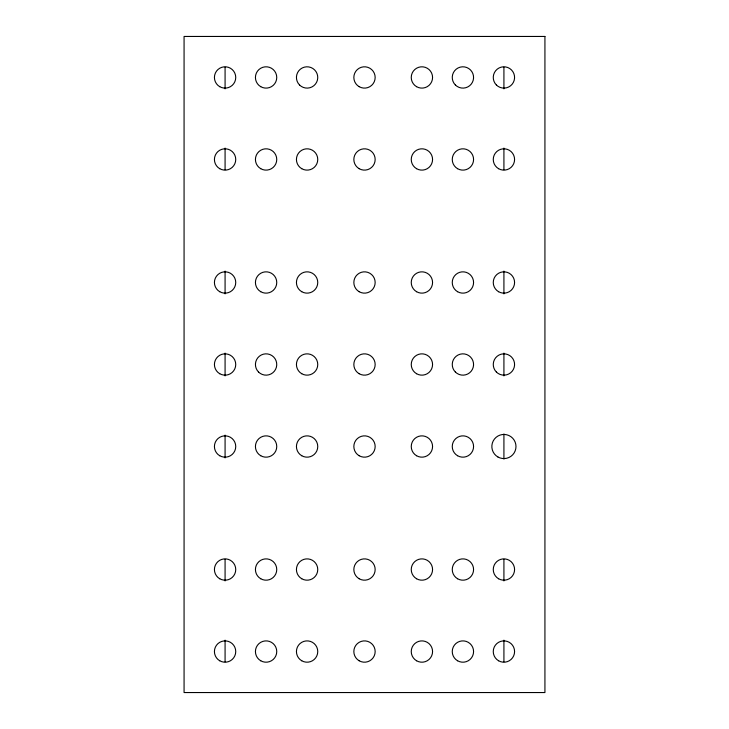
<?xml version="1.0" encoding="UTF-8"?>
<svg xmlns="http://www.w3.org/2000/svg" width="729" height="729" viewBox="0 0 729 729"><rect width="100%" height="100%" fill="white"/><g stroke="black" fill="none" stroke-linecap="round" stroke-linejoin="round"><path stroke-width="1.09" d="M503.921 67.205L503.921 88.847M503.921 148.078L503.921 169.72M503.921 271.097L503.921 293.878M503.921 353.109L503.921 375.891M503.921 433.983L503.921 459.042M503.921 559.28L503.921 580.922M503.921 640.153L503.921 661.795M225.079 67.205L225.079 88.847M225.079 148.078L225.079 169.72M225.079 271.097L225.079 293.878M225.079 353.109L225.079 375.891M225.079 435.122L225.079 457.903M225.079 559.28L225.079 580.922M225.079 640.153L225.079 661.795M544.928 36.45L184.072 36.45L184.072 692.55L544.928 692.55L544.928 36.45M455.379 84.992A10.662 10.662 0 0 0 473.212 80.217A10.662 10.662 0 0 0 460.154 67.159A10.662 10.662 0 0 0 455.379 84.992M457.584 168.7A10.662 10.662 0 0 0 473.577 159.469A10.662 10.662 0 0 0 457.584 150.238A10.662 10.662 0 0 0 457.584 168.7M457.584 291.718A10.662 10.662 0 0 0 473.577 282.488A10.662 10.662 0 0 0 457.584 273.257A10.662 10.662 0 0 0 457.584 291.718M455.379 372.036A10.662 10.662 0 0 0 473.212 367.261A10.662 10.662 0 0 0 460.154 354.203A10.662 10.662 0 0 0 455.379 372.036M457.584 455.743A10.662 10.662 0 0 0 473.577 446.512A10.662 10.662 0 0 0 457.584 437.282A10.662 10.662 0 0 0 457.584 455.743M457.584 578.762A10.662 10.662 0 0 0 473.577 569.531A10.662 10.662 0 0 0 457.584 560.3A10.662 10.662 0 0 0 457.584 578.762M457.584 660.775A10.662 10.662 0 0 0 473.577 651.544A10.662 10.662 0 0 0 457.584 642.313A10.662 10.662 0 0 0 457.584 660.775M260.754 86.687A10.662 10.662 0 0 0 276.747 77.456A10.662 10.662 0 0 0 260.754 68.225A10.662 10.662 0 0 0 260.754 86.687M260.754 168.7A10.662 10.662 0 0 0 276.747 159.469A10.662 10.662 0 0 0 260.754 150.238A10.662 10.662 0 0 0 260.754 168.7M260.754 291.718A10.662 10.662 0 0 0 276.747 282.488A10.662 10.662 0 0 0 260.754 273.257A10.662 10.662 0 0 0 260.754 291.718M258.549 372.036A10.662 10.662 0 0 0 276.382 367.261A10.662 10.662 0 0 0 263.324 354.203A10.662 10.662 0 0 0 258.549 372.036M260.754 455.743A10.662 10.662 0 0 0 276.747 446.512A10.662 10.662 0 0 0 260.754 437.282A10.662 10.662 0 0 0 260.754 455.743M260.754 578.762A10.662 10.662 0 0 0 276.747 569.531A10.662 10.662 0 0 0 260.754 560.3A10.662 10.662 0 0 0 260.754 578.762M260.754 660.775A10.662 10.662 0 0 0 276.747 651.544A10.662 10.662 0 0 0 260.754 642.313A10.662 10.662 0 0 0 260.754 660.775M219.748 168.7A10.662 10.662 0 0 0 235.74 159.469A10.662 10.662 0 0 0 219.748 150.238A10.662 10.662 0 0 0 219.748 168.7M301.76 168.7A10.662 10.662 0 0 0 317.753 159.469A10.662 10.662 0 0 0 301.76 150.238A10.662 10.662 0 0 0 301.76 168.7M359.169 168.7A10.662 10.662 0 0 0 375.162 159.469A10.662 10.662 0 0 0 359.169 150.238A10.662 10.662 0 0 0 359.169 168.7M416.578 168.7A10.662 10.662 0 0 0 432.57 159.469A10.662 10.662 0 0 0 416.578 150.238A10.662 10.662 0 0 0 416.578 168.7M416.578 86.687A10.662 10.662 0 0 0 432.57 77.456A10.662 10.662 0 0 0 416.578 68.225A10.662 10.662 0 0 0 416.578 86.687M359.169 86.687A10.662 10.662 0 0 0 375.162 77.456A10.662 10.662 0 0 0 359.169 68.225A10.662 10.662 0 0 0 359.169 86.687M299.555 84.992A10.662 10.662 0 0 0 317.388 80.217A10.662 10.662 0 0 0 304.33 67.159A10.662 10.662 0 0 0 299.555 84.992M219.748 86.687A10.662 10.662 0 0 0 235.74 77.456A10.662 10.662 0 0 0 219.748 68.225A10.662 10.662 0 0 0 219.748 86.687M498.59 660.775A10.662 10.662 0 0 0 514.583 651.544A10.662 10.662 0 0 0 498.59 642.313A10.662 10.662 0 0 0 498.59 660.775M416.578 660.775A10.662 10.662 0 0 0 432.57 651.544A10.662 10.662 0 0 0 416.578 642.313A10.662 10.662 0 0 0 416.578 660.775M359.169 660.775A10.662 10.662 0 0 0 375.162 651.544A10.662 10.662 0 0 0 359.169 642.313A10.662 10.662 0 0 0 359.169 660.775M301.76 660.775A10.662 10.662 0 0 0 317.753 651.544A10.662 10.662 0 0 0 301.76 642.313A10.662 10.662 0 0 0 301.76 660.775M219.748 660.775A10.662 10.662 0 0 0 235.74 651.544A10.662 10.662 0 0 0 219.748 642.313A10.662 10.662 0 0 0 219.748 660.775M219.748 578.762A10.662 10.662 0 0 0 235.74 569.531A10.662 10.662 0 0 0 219.748 560.3A10.662 10.662 0 0 0 219.748 578.762M301.76 578.762A10.662 10.662 0 0 0 317.753 569.531A10.662 10.662 0 0 0 301.76 560.3A10.662 10.662 0 0 0 301.76 578.762M359.169 578.762A10.662 10.662 0 0 0 375.162 569.531A10.662 10.662 0 0 0 359.169 560.3A10.662 10.662 0 0 0 359.169 578.762M416.578 578.762A10.662 10.662 0 0 0 432.57 569.531A10.662 10.662 0 0 0 416.578 560.3A10.662 10.662 0 0 0 416.578 578.762M498.59 578.762A10.662 10.662 0 0 0 514.583 569.531A10.662 10.662 0 0 0 498.59 560.3A10.662 10.662 0 0 0 498.59 578.762M497.889 456.965A12.065 12.065 0 0 0 515.986 446.512A12.065 12.065 0 0 0 497.889 436.06A12.065 12.065 0 0 0 497.889 456.965M416.578 455.743A10.662 10.662 0 0 0 432.57 446.512A10.662 10.662 0 0 0 416.578 437.282A10.662 10.662 0 0 0 416.578 455.743M359.169 455.743A10.662 10.662 0 0 0 375.162 446.512A10.662 10.662 0 0 0 359.169 437.282A10.662 10.662 0 0 0 359.169 455.743M301.76 455.743A10.662 10.662 0 0 0 317.753 446.512A10.662 10.662 0 0 0 301.76 437.282A10.662 10.662 0 0 0 301.76 455.743M219.748 455.743A10.662 10.662 0 0 0 235.74 446.512A10.662 10.662 0 0 0 219.748 437.282A10.662 10.662 0 0 0 219.748 455.743M219.748 373.731A10.662 10.662 0 0 0 235.74 364.5A10.662 10.662 0 0 0 219.748 355.269A10.662 10.662 0 0 0 219.748 373.731M301.76 373.731A10.662 10.662 0 0 0 317.753 364.5A10.662 10.662 0 0 0 301.76 355.269A10.662 10.662 0 0 0 301.76 373.731M359.169 373.731A10.662 10.662 0 0 0 375.162 364.5A10.662 10.662 0 0 0 359.169 355.269A10.662 10.662 0 0 0 359.169 373.731M416.578 373.731A10.662 10.662 0 0 0 432.57 364.5A10.662 10.662 0 0 0 416.578 355.269A10.662 10.662 0 0 0 416.578 373.731M496.385 372.036A10.662 10.662 0 0 0 514.218 367.261A10.662 10.662 0 0 0 501.16 354.203A10.662 10.662 0 0 0 496.385 372.036M498.59 291.718A10.662 10.662 0 0 0 514.583 282.488A10.662 10.662 0 0 0 498.59 273.257A10.662 10.662 0 0 0 498.59 291.718M416.578 291.718A10.662 10.662 0 0 0 432.57 282.488A10.662 10.662 0 0 0 416.578 273.257A10.662 10.662 0 0 0 416.578 291.718M359.169 291.718A10.662 10.662 0 0 0 375.162 282.488A10.662 10.662 0 0 0 359.169 273.257A10.662 10.662 0 0 0 359.169 291.718M301.76 291.718A10.662 10.662 0 0 0 317.753 282.488A10.662 10.662 0 0 0 301.76 273.257A10.662 10.662 0 0 0 301.76 291.718M219.748 291.718A10.662 10.662 0 0 0 235.74 282.488A10.662 10.662 0 0 0 219.748 273.257A10.662 10.662 0 0 0 219.748 291.718M498.59 168.7A10.662 10.662 0 0 0 514.583 159.469A10.662 10.662 0 0 0 498.59 150.238A10.662 10.662 0 0 0 498.59 168.7M496.385 84.992A10.662 10.662 0 0 0 514.218 80.217A10.662 10.662 0 0 0 501.16 67.159A10.662 10.662 0 0 0 496.385 84.992"/></g></svg>
